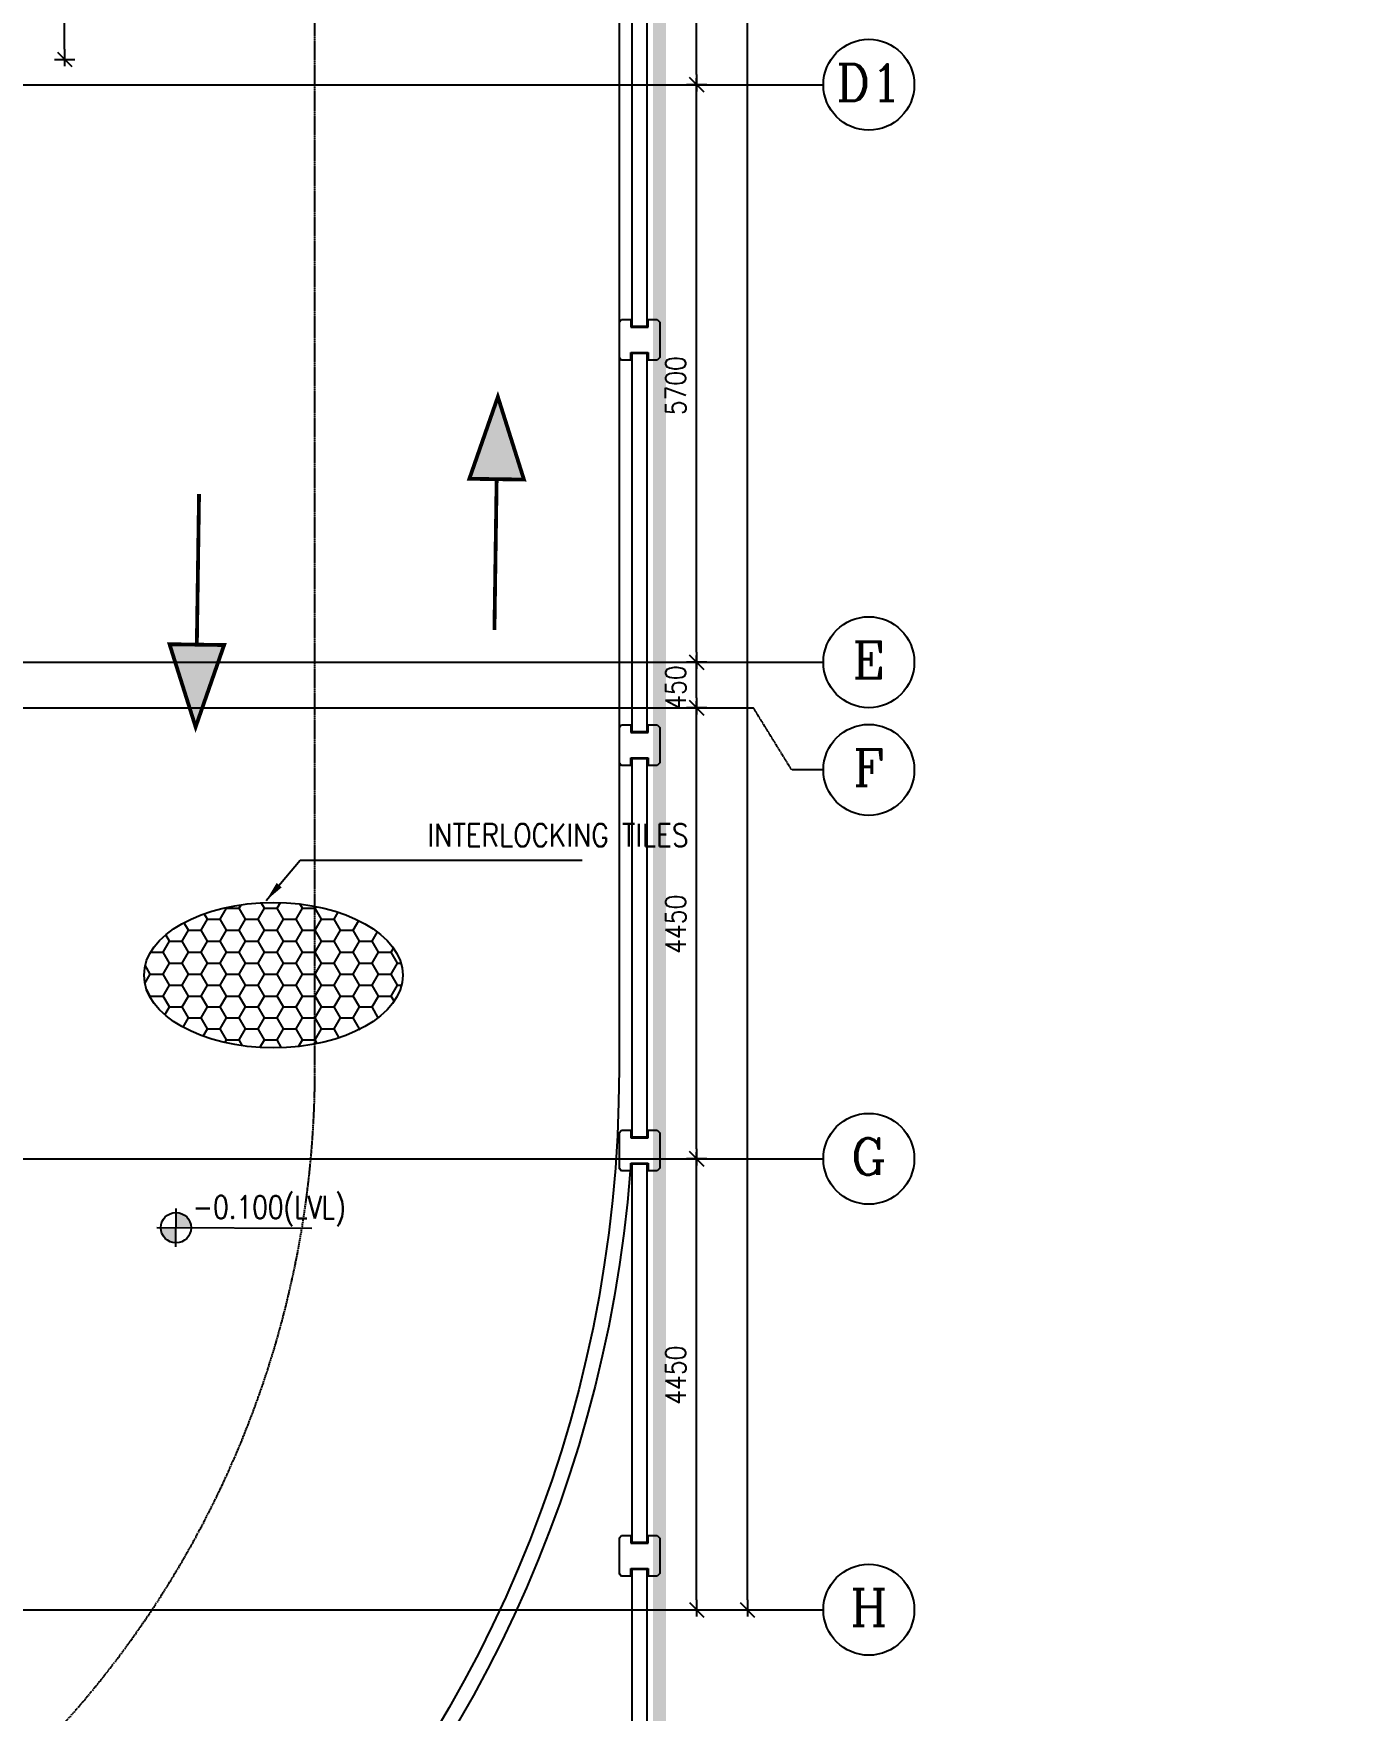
# Model space of a CAD drawing. Header units: metres. Extents: x 841183 to 1048542, y 259326 to 317714.
# Drawn here: x 964523 to 977414, y 279459 to 296006 of the extents above; entities that cross this region are included whole.
import ezdxf
from ezdxf.enums import TextEntityAlignment as Align

# ---------------------------------------------------------------- set-up
doc = ezdxf.new("R2010")
doc.units = ezdxf.units.M
doc.header["$PDMODE"] = 34
for name, pattern in [('CENTER', [2, 1.25, -0.25, 0.25, -0.25]), ('HIDDEN2', [0.1875, 0.125, -0.0625]), ('VILLA AXIS$0$CENTER', [2, 1.25, -0.25, 0.25, -0.25])]:
    doc.linetypes.add(name, pattern=pattern)
for name, color, linetype, transparency in [('A-AXIS DIMENSION', 252, 'Continuous', 0.6), ('A-AXIS MARKER', 253, 'Continuous', 0.6), ('A-AXIS TEXT', 252, 'Continuous', 0.6), ('A-DOOR', 252, 'Continuous', 0.6), ('A-REFLECT DOWN', 252, 'Continuous', 0.6), ('G-PAVEMENT', 252, 'Continuous', 0.6)]:
    doc.layers.add(name, color=color, linetype=linetype, transparency=transparency)
for name, color, linetype in [('A-AXIS LINE', 253, 'Continuous'), ('A-LEVEL', 252, 'Continuous'), ('A-TEXT', 252, 'Continuous'), ('A-WALL-1', 252, 'Continuous'), ('F-PLOT LIMITS - Zoom', 1, 'Continuous'), ('G-LEADER', 252, 'Continuous'), ('G-LVL', 252, 'Continuous'), ('PAMCAD-PROJECTION', 7, 'Continuous'), ('PRE CAST WALL', 252, 'Continuous')]:
    doc.layers.add(name, color=color, linetype=linetype)
doc.styles.add('ISOCP3', font='isocp3.shx')
doc.styles.add('romans', font='romans.shx', dxfattribs={"width": 0.85})
doc.styles.add('VILLA AXIS$0$U SHAPE AXIS$0$AXES$0$COMP', font='complex')
doc.dimstyles.new('DIM-100', dxfattribs={"dimtxt": 200, "dimasz": 100, "dimexe": 50, "dimexo": 75, "dimgap": 50, "dimtad": 1, "dimdec": 0, "dimrnd": 5, "dimzin": 9, "dimdsep": 46, "dimtxsty": 'romans', "dimblk1": 'D-oblique', "dimblk2": 'D-oblique', "dimsah": 1, "dimcen": 100, "dimdle": 100, "dimclrd": 256, "dimclre": 256, "dimclrt": 131, "dimadec": 0, "dimazin": 0, "dimtfac": 1, "dimtdec": 0, "dimtofl": 0, "dimtmove": 2, "dimatfit": 3, "dimldrblk": 'OBLIQUE', "dimfxl": 100, "dimfxlon": 1, "dimtfillclr": 256, "dimtolj": 1, "dimtzin": 0, "dimarcsym": 0})
doc.dimstyles.new('LEADER-100', dxfattribs={"dimtxt": 225, "dimasz": 200, "dimexe": 100, "dimexo": 100, "dimgap": 50, "dimtad": 1, "dimdec": 0, "dimzin": 0, "dimdsep": 46, "dimtxsty": 'ISOCP3', "dimcen": 100, "dimdle": 100, "dimclrd": 256, "dimclre": 256, "dimclrt": 3, "dimadec": 0, "dimazin": 0, "dimtfac": 1, "dimtdec": 0, "dimtofl": 0, "dimtmove": 2, "dimatfit": 3, "dimfxl": 1, "dimtolj": 1, "dimtzin": 0, "dimarcsym": 0})
doc.dimstyles.new('OPENING-100', dxfattribs={"dimscale": 0.8, "dimtxt": 225, "dimasz": 150, "dimexe": 100, "dimexo": 100, "dimgap": 50, "dimtad": 1, "dimdec": 4, "dimrnd": 5, "dimdsep": 46, "dimtxsty": 'romans', "dimblk1": 'OBLIQUE', "dimblk2": 'OBLIQUE', "dimsah": 1, "dimcen": 100, "dimdle": 100, "dimclrd": 256, "dimclre": 256, "dimclrt": 254, "dimadec": 0, "dimazin": 0, "dimtfac": 1, "dimtdec": 4, "dimtofl": 0, "dimtmove": 2, "dimatfit": 3, "dimldrblk": 'OBLIQUE', "dimfxl": 1, "dimtolj": 1, "dimtzin": 0, "dimlwd": -1, "dimlwe": -1, "dimarcsym": 0})

# ---------------------------------------------------------------- blocks, each defined once
blk = doc.blocks.new('arrow')
h = blk.add_hatch(color=252)
h.dxf.hatch_style = 1
h.paths.add_polyline_path([(0, 3066), (-359, 1983), (359, 1983)])
at = {"layer": 'A-AXIS DIMENSION', "color": 252, "const_width": 50}
blk.add_lwpolyline([(359, 1983), (0, 3066), (-359, 1983)], close=True, dxfattribs=at)
blk.add_lwpolyline([(0, 1983), (0, 0)], dxfattribs=at)
blk = doc.blocks.new('COLUMN-C1')
at = {"layer": 'A-WALL-1', "color": 252}
for p, q in [((923039, 204444, -68), (923064, 204469, -68)), ((923039, 204444, -68), (923039, 204094, -68)), ((923064, 204469, -68), (923154, 204469, -68)), ((923154, 204469, -68), (923154, 204394, -68)), ((923154, 204394, -68), (923324, 204394, -68)), ((923324, 204394, -68), (923324, 204469, -68)), ((923324, 204469, -68), (923414, 204469, -68)), ((923414, 204469, -68), (923439, 204444, -68)), ((923439, 204444, -68), (923439, 204094, -68)), ((923064, 204069, -68), (923039, 204094, -68)), ((923039, 204094, -68), (923064, 204069, -68)), ((923154, 204069, -68), (923064, 204069, -68)), ((923154, 204069, -68), (923154, 204144, -68)), ((923154, 204144, -68), (923324, 204144, -68)), ((923324, 204144, -68), (923324, 204069, -68)), ((923414, 204069, -68), (923324, 204069, -68)), ((923439, 204094, -68), (923414, 204069, -68))]:
    blk.add_line(p, q, dxfattribs=at)
blk = doc.blocks.new('A$C56b1935b')
at = {"layer": 'A-WALL-1', "color": 252}
for p, q in [((44376, -26825, 68), (44401, -26800, 68)), ((44401, -26800, 68), (44491, -26800, 68)), ((44491, -26800, 68), (44491, -26875, 68)), ((44661, -26875, 68), (44661, -26800, 68)), ((44661, -26800, 68), (44751, -26800, 68)), ((44751, -26800, 68), (44776, -26825, 68)), ((44376, -26825, 68), (44376, -27175, 68)), ((44491, -26875, 68), (44661, -26875, 68)), ((44776, -26825, 68), (44776, -27175, 68)), ((44491, -27200, 68), (44491, -27125, 68)), ((44491, -27125, 68), (44661, -27125, 68)), ((44661, -27125, 68), (44661, -27200, 68)), ((44401, -27200, 68), (44376, -27175, 68)), ((44376, -27175, 68), (44401, -27200, 68)), ((44491, -27200, 68), (44401, -27200, 68)), ((44751, -27200, 68), (44661, -27200, 68)), ((44776, -27175, 68), (44751, -27200, 68))]:
    blk.add_line(p, q, dxfattribs=at)
at = {"layer": 'PRE CAST WALL', "color": 252}
for p, q in [((44501, -27135, 26), (44501, -30865, 26)), ((44651, -27135, 26), (44501, -27135, 26)), ((44651, -30865, 26), (44651, -27135, 26)), ((44501, -30865, 26), (44651, -30865, 26))]:
    blk.add_line(p, q, dxfattribs=at)
at = {"layer": 'PRE CAST WALL', "color": 252, "elevation": 26}
for points in [[(44501, -15135), (44501, -18865), (44651, -18865), (44651, -15135)], [(44501, -19135), (44501, -22865), (44651, -22865), (44651, -19135)], [(44501, -23135), (44501, -26865), (44651, -26865), (44651, -23135)], [(44501, -31135), (44501, -34865), (44651, -34865), (44651, -31135)]]:
    blk.add_lwpolyline(points, close=True, dxfattribs=at)
at = {"layer": 'PRE CAST WALL', "color": 252}
for p in [(-878663, -223269, 136), (-878663, -227269, 136), (-878663, -235269, 136)]:
    blk.add_blockref('COLUMN-C1', p, dxfattribs=at)
blk = doc.blocks.new('LVL')
at = {"layer": 'A-LEVEL'}
h = blk.add_hatch(color=252, dxfattribs=at)
h.paths.add_polyline_path([(0, 150), (0, 0), (150, 0, 0.414214)])
h.paths.add_polyline_path([(0, 0), (-150, 0, 0.414214), (0, -150)])
for p, q in [((0, -190), (0, 190)), ((-190, 0), (1339, 0))]:
    blk.add_line(p, q, dxfattribs=at)
blk.add_circle((0, 0), 150, dxfattribs=at)
at = {"layer": 'A-LEVEL', "color": 3, "style": 'romans', "width": 0.8}
for tag, p in [('FINISH', (200, 92)), ('CONCRETE', (208, -299))]:
    blk.add_attdef(tag, p, '', height=225, dxfattribs=at)
blk = doc.blocks.new('D-oblique')
for p, q in [((-1, 0), (0.65, 0)), ((-0.71, -0.71), (0.71, 0.71)), ((0, -1), (0, 1))]:
    blk.add_line(p, q)
blk = doc.blocks.new('*D481')
at = {"layer": 'A-AXIS DIMENSION', "lineweight": -2, "transparency": 16777216}
for p, q in [((7165, -275), (7315, -275)), ((7265, -31407), (7265, -375)), ((7166, -31507), (7315, -31507))]:
    blk.add_line(p, q, dxfattribs=at)
at = {"layer": 'Defpoints', "color": 0, "transparency": 16777216}
for p in [(6370, -275, -68), (7265, -275), (6370, -31507, -139)]:
    blk.add_point(p, dxfattribs=at)
at = {"layer": 'A-AXIS DIMENSION', "lineweight": -2, "transparency": 16777216, "xscale": 100, "yscale": 100, "zscale": 100}
for p, rotation in [((7265, -275), 90), ((7265, -31507), 270)]:
    blk.add_blockref('D-oblique', p, dxfattribs=dict(at, rotation=rotation))
at = {"layer": 'A-AXIS DIMENSION', "color": 252, "transparency": 16777216, "insert": (7059, -7803), "char_height": 200, "attachment_point": 5, "rotation": 90, "style": 'romans'}
blk.add_mtext('\\A1;31230', dxfattribs=at)
blk = doc.blocks.new('_OBLIQUE')
at = {"color": 0, "linetype": 'ByBlock'}
blk.add_line((-0.5, -0.5), (0.5, 0.5), dxfattribs=at)
blk = doc.blocks.new('VILLA AXIS$0$U SHAPE AXIS$0$AXES$0$AXIS-MARK')
at = {"layer": 'A-AXIS MARKER'}
blk.add_circle((0, 0.5), 0.5, dxfattribs=at)
at = {"layer": 'A-AXIS TEXT', "color": 8, "style": 'VILLA AXIS$0$U SHAPE AXIS$0$AXES$0$COMP'}
blk.add_attdef('1', text='', height=0.4, dxfattribs=at).set_placement((0, 0.5), align=Align.MIDDLE)
blk = doc.blocks.new('*D485')
at = {"layer": 'A-AXIS DIMENSION', "lineweight": -2, "transparency": 16777216}
for p, q in [((6665, -13327), (6815, -13327)), ((6765, -16359), (6765, -13427)), ((6665, -16459), (6815, -16459))]:
    blk.add_line(p, q, dxfattribs=at)
at = {"layer": 'Defpoints', "color": 0, "transparency": 16777216}
for p in [(360, -13327, -68), (6765, -13327), (359, -16459, 0)]:
    blk.add_point(p, dxfattribs=at)
at = {"layer": 'A-AXIS DIMENSION', "lineweight": -2, "transparency": 16777216, "xscale": 100, "yscale": 100, "zscale": 100}
for p, rotation in [((6765, -13327), 90), ((6765, -16459), 270)]:
    blk.add_blockref('D-oblique', p, dxfattribs=dict(at, rotation=rotation))
at = {"layer": 'A-AXIS DIMENSION', "color": 252, "transparency": 16777216, "insert": (6559, -14561), "char_height": 200, "attachment_point": 5, "rotation": 90, "style": 'romans'}
blk.add_mtext('\\A1;3130', dxfattribs=at)
blk = doc.blocks.new('*D486')
at = {"layer": 'A-AXIS DIMENSION', "lineweight": -2, "transparency": 16777216}
for p, q in [((6665, -16459), (6815, -16459)), ((6765, -22057), (6765, -16559)), ((6665, -22157), (6815, -22157))]:
    blk.add_line(p, q, dxfattribs=at)
at = {"layer": 'Defpoints', "color": 0, "transparency": 16777216}
for p in [(360, -16459, -74), (6765, -16459), (360, -22157, -74)]:
    blk.add_point(p, dxfattribs=at)
at = {"layer": 'A-AXIS DIMENSION', "lineweight": -2, "transparency": 16777216, "xscale": 100, "yscale": 100, "zscale": 100}
for p, rotation in [((6765, -16459), 90), ((6765, -22157), 270)]:
    blk.add_blockref('D-oblique', p, dxfattribs=dict(at, rotation=rotation))
at = {"layer": 'A-AXIS DIMENSION', "color": 252, "transparency": 16777216, "insert": (6559, -19428), "char_height": 200, "attachment_point": 5, "rotation": 90, "style": 'romans'}
blk.add_mtext('\\A1;5700', dxfattribs=at)
blk = doc.blocks.new('*D488')
at = {"layer": 'A-AXIS DIMENSION', "lineweight": -2, "transparency": 16777216}
for p, q in [((6665, -22157), (6815, -22157)), ((6765, -22507), (6765, -22257)), ((6665, -22607), (6815, -22607))]:
    blk.add_line(p, q, dxfattribs=at)
at = {"layer": 'Defpoints', "color": 0, "transparency": 16777216}
for p in [(360, -22157, -68), (6765, -22157), (360, -22607, -4)]:
    blk.add_point(p, dxfattribs=at)
at = {"layer": 'A-AXIS DIMENSION', "lineweight": -2, "transparency": 16777216, "xscale": 100, "yscale": 100, "zscale": 100}
for p, rotation in [((6765, -22157), 90), ((6765, -22607), 270)]:
    blk.add_blockref('D-oblique', p, dxfattribs=dict(at, rotation=rotation))
at = {"layer": 'A-AXIS DIMENSION', "color": 252, "transparency": 16777216, "insert": (6559, -22407), "char_height": 200, "attachment_point": 5, "rotation": 90, "style": 'romans'}
blk.add_mtext('\\A1;450', dxfattribs=at)
blk = doc.blocks.new('*D489')
at = {"layer": 'A-AXIS DIMENSION', "lineweight": -2, "transparency": 16777216}
for p, q in [((6665, -22607), (6815, -22607)), ((6765, -26957), (6765, -22707)), ((6665, -27057), (6815, -27057))]:
    blk.add_line(p, q, dxfattribs=at)
at = {"layer": 'Defpoints', "color": 0, "transparency": 16777216}
for p in [(360, -22607, -68), (6765, -22607), (360, -27057, -6)]:
    blk.add_point(p, dxfattribs=at)
at = {"layer": 'A-AXIS DIMENSION', "lineweight": -2, "transparency": 16777216, "xscale": 100, "yscale": 100, "zscale": 100}
for p, rotation in [((6765, -22607), 90), ((6765, -27057), 270)]:
    blk.add_blockref('D-oblique', p, dxfattribs=dict(at, rotation=rotation))
at = {"layer": 'A-AXIS DIMENSION', "color": 252, "transparency": 16777216, "insert": (6559, -24742), "char_height": 200, "attachment_point": 5, "rotation": 90, "style": 'romans'}
blk.add_mtext('\\A1;4450', dxfattribs=at)
blk = doc.blocks.new('*D490')
at = {"layer": 'A-AXIS DIMENSION', "lineweight": -2, "transparency": 16777216}
for p, q in [((6665, -27057), (6815, -27057)), ((6765, -31407), (6765, -27157)), ((6665, -31507), (6815, -31507))]:
    blk.add_line(p, q, dxfattribs=at)
at = {"layer": 'Defpoints', "color": 0, "transparency": 16777216}
for p in [(360, -27057, -68), (6765, -27057), (360, -31507, -6)]:
    blk.add_point(p, dxfattribs=at)
at = {"layer": 'A-AXIS DIMENSION', "lineweight": -2, "transparency": 16777216, "xscale": 100, "yscale": 100, "zscale": 100}
for p, rotation in [((6765, -27057), 90), ((6765, -31507), 270)]:
    blk.add_blockref('D-oblique', p, dxfattribs=dict(at, rotation=rotation))
at = {"layer": 'A-AXIS DIMENSION', "color": 252, "transparency": 16777216, "insert": (6559, -29192), "char_height": 200, "attachment_point": 5, "rotation": 90, "style": 'romans'}
blk.add_mtext('\\A1;4450', dxfattribs=at)
blk = doc.blocks.new('*D438')
at = {"layer": 'A-AXIS DIMENSION', "lineweight": -2, "transparency": 16777216}
for p, q in [((431, -13077), (581, -13077)), ((531, -16109), (531, -13177)), ((432, -16209), (581, -16209))]:
    blk.add_line(p, q, dxfattribs=at)
at = {"layer": 'Defpoints', "color": 0, "transparency": 16777216}
for p in [(0, -13077, 0), (531, -13077), (0, -16209, -68)]:
    blk.add_point(p, dxfattribs=at)
at = {"layer": 'A-AXIS DIMENSION', "lineweight": -2, "transparency": 16777216, "xscale": 100, "yscale": 100, "zscale": 100}
for p, rotation in [((531, -13077), 90), ((531, -16209), 270)]:
    blk.add_blockref('D-oblique', p, dxfattribs=dict(at, rotation=rotation))
at = {"layer": 'A-AXIS DIMENSION', "color": 252, "transparency": 16777216, "insert": (381, -14643), "char_height": 200, "attachment_point": 5, "rotation": 90, "style": 'romans'}
blk.add_mtext('\\A1;3130', dxfattribs=at)
blk = doc.blocks.new('A$C10b3fa2f')
at = {"layer": 'A-REFLECT DOWN', "color": 252, "linetype": 'CENTER', "ltscale": 10, "elevation": 74}
blk.add_lwpolyline([(-43025, -35550.3), (-6450, -35550.3, 0.1989123), (373.6, -32723.9, 0.1989119), (3200, -25900.3), (3200, 275)], format="xyb", dxfattribs=at)
at = {"layer": 'A-REFLECT DOWN', "color": 252, "elevation": 74}
for points in [[(6200, 99.7), (6200, -25900.3, -0.414213), (-6450, -38550.3), (-43075, -38550.3)], [(6310.9, -26900, -0.3914964), (-6450, -38700.3), (-36104.6, -38700.3)]]:
    blk.add_lwpolyline(points, format="xyb", dxfattribs=at)
at = {"layer": 'F-PLOT LIMITS - Zoom', "color": 252, "linetype": 'HIDDEN2', "ltscale": 2500, "elevation": 74}
blk.add_lwpolyline([(-43400, 300, 100, 75, 0), (6600, 300, 128.5, 128.5, 0), (6600.1, -49700, 128.5, 128.5, 0), (-43400, -49700, 128.5, 128.5, 0)], format="xyseb", close=True, dxfattribs=at)
at = {"layer": 'A-AXIS DIMENSION', "color": 252}
for p, xscale, yscale, zscale, rotation in [((4970.6, -21562.7, 74), -0.7500000000000107, 0.7500000000000107, 0.75, 359.1572420086187), ((2057.1, -20221.1, 74), 0.7500000000000003, 0.7500000000000003, 0.7500000000000003, 179.1567809049541)]:
    blk.add_blockref('arrow', p, dxfattribs=dict(at, xscale=xscale, yscale=yscale, zscale=zscale, rotation=rotation))
blk.add_blockref('A$C56b1935b', (-38175.6, 300, 6), dxfattribs=at)
at = {"layer": 'G-PAVEMENT'}
h = blk.add_hatch(dxfattribs=at)
h.set_pattern_fill('HONEY', color=256, scale=1000, style=0)
h.set_pattern_definition([(0, (149112.64, 134845.49), (187.5, 108.253175), [125, -250]), (120, (149112.64, 134845.49), (-187.5, 108.253175), [125, -250]), (60, (149112.64, 134845.49), (4e-14, 216.50635), [-250, 125])])
edge = h.paths.add_edge_path()
edge.add_ellipse((2790.2, -24969.9), major_axis=(-1276, 0), ratio=0.5625002, start_angle=0, end_angle=360)
at = {"layer": 'A-DOOR'}
blk.add_ellipse((2790.2, -24969.9, 88.3), major_axis=(-1276, 0, 0), ratio=0.5625002, dxfattribs=at)
at = {"layer": 'G-LVL'}
ref = blk.add_blockref('LVL', (1829.6, -27461.6, 74), dxfattribs=dict(at, rotation=359.8667183027063))
ref.add_attrib('FINISH', '-0.100(LVL)', (1995.1, -27369.6, 74), dxfattribs={"layer": '0', "height": 225, "rotation": 359.86672, "style": 'romans', "width": 0.8})
at = {"layer": 'A-TEXT', "insert": (6885.4, -23475.2, 107.4), "char_height": 225, "width": 3972.951, "attachment_point": 3, "rotation": 359.99988, "style": 'romans'}
blk.add_mtext('INTERLOCKING TILES', dxfattribs=at)
at = {"layer": 'G-LEADER'}
blk.add_leader([(2718, -24234, 107.4), (3055.8, -23836.4, 107.4), (5834.6, -23836.4, 107.4)], dimstyle='LEADER-100', dxfattribs=at)
blk = doc.blocks.new('A$Cef9c9996')
at = {"layer": 'A-AXIS LINE', "linetype": 'VILLA AXIS$0$CENTER', "ltscale": 4}
for p, q in [((-40765.74437, -16458.63359, -113.58086), (8014.64756, -16458.63359, 0.00009)), ((-40765.74437, -22156.6906, -113.58086), (8014.64756, -22156.6906, 0.00009)), ((-38578.32716, -22606.69025, -107.74614), (7325.10573, -22606.69025, 0.00007)), ((-38578.32716, -27056.6906, -107.83912), (8014.64756, -27056.6906, 0.00007)), ((-38578.32716, -31506.6906, -107.83911), (8014.64756, -31506.6906, 0.00008))]:
    blk.add_line(p, q, dxfattribs=at)
at = {"layer": 'A-AXIS LINE', "linetype": 'VILLA AXIS$0$CENTER', "ltscale": 4, "elevation": 0.06096}
blk.add_lwpolyline([(8014.64756, -23219.13599), (7702.61351, -23219.13599), (7325.10573, -22606.69025)], dxfattribs=at)
at = {"layer": 'A-AXIS TEXT'}
ref = blk.add_blockref('VILLA AXIS$0$U SHAPE AXIS$0$AXES$0$AXIS-MARK', (8463.18363, -16907.16965, 0.00009), dxfattribs=dict(at, xscale=897.0721255241026, yscale=897.0721255241026, zscale=897.0721255241026))
ref.add_attrib('1', 'D1', dxfattribs={"height": 360, "style": 'VILLA AXIS$0$U SHAPE AXIS$0$AXES$0$COMP'}).set_placement((8463.18363, -16436.57136, 0.00009), align=Align.MIDDLE)
ref = blk.add_blockref('VILLA AXIS$0$U SHAPE AXIS$0$AXES$0$AXIS-MARK', (8463.18363, -22605.22667, 0.00009), dxfattribs=dict(at, xscale=897.0721255241026, yscale=897.0721255241026, zscale=897.0721255241026))
ref.add_attrib('1', 'E', dxfattribs={"height": 360, "style": 'VILLA AXIS$0$U SHAPE AXIS$0$AXES$0$COMP'}).set_placement((8463.18363, -22134.62837, 0.00009), align=Align.MIDDLE)
ref = blk.add_blockref('VILLA AXIS$0$U SHAPE AXIS$0$AXES$0$AXIS-MARK', (8463.18363, -23667.67205, 0.06096), dxfattribs=dict(at, xscale=897.0721255241026, yscale=897.0721255241026, zscale=897.0721255241026))
ref.add_attrib('1', 'F', dxfattribs={"height": 360, "style": 'VILLA AXIS$0$U SHAPE AXIS$0$AXES$0$COMP'}).set_placement((8463.18363, -23197.07376, 0.06096), align=Align.MIDDLE)
ref = blk.add_blockref('VILLA AXIS$0$U SHAPE AXIS$0$AXES$0$AXIS-MARK', (8463.18363, -27505.22667, 0.00007), dxfattribs=dict(at, xscale=897.0721255241026, yscale=897.0721255241026, zscale=897.0721255241026))
ref.add_attrib('1', 'G', dxfattribs={"height": 360, "style": 'VILLA AXIS$0$U SHAPE AXIS$0$AXES$0$COMP'}).set_placement((8463.18363, -27034.62837, 0.00007), align=Align.MIDDLE)
ref = blk.add_blockref('VILLA AXIS$0$U SHAPE AXIS$0$AXES$0$AXIS-MARK', (8463.18363, -31955.22667, 0.00008), dxfattribs=dict(at, xscale=897.0721255241026, yscale=897.0721255241026, zscale=897.0721255241026))
ref.add_attrib('1', 'H', dxfattribs={"height": 360, "style": 'VILLA AXIS$0$U SHAPE AXIS$0$AXES$0$COMP'}).set_placement((8463.18363, -31484.62837, 0.00008), align=Align.MIDDLE)
at = {"layer": 'A-AXIS DIMENSION'}
for base, p1, p2, picture, middle in [((7264.64756, -274.99875, 113.58101), (6369.85691, -31506.6906, -25.61626), (6369.67017, -274.99875, 45.52783), '*D481', (7059.20467, -7802.80283, 113.58101)), ((6764.64756, -13326.69043, 0.00007), (359.4611, -16458.63359, 0.00009), (359.80359, -13326.69043, -68.05312), '*D485', (6559.20467, -14560.95702, 0.00007)), ((6764.64756, -16458.63359, 68.05339), (359.81837, -22156.6906, -5.63023), (359.81837, -16458.63359, -5.63023), '*D486', (6559.20467, -19428.3895, 68.05339)), ((6764.64756, -22156.6906, 0.00009), (359.63218, -22606.69025, -3.88263), (359.80359, -22156.6906, -68.05309), '*D488', (6559.20467, -22407.35497, 0.00009)), ((6764.64756, -22606.69025, 0.00009), (359.63677, -27056.6906, -5.63072), (359.80359, -22606.69025, -68.05309), '*D489', (6559.20467, -24742.26644, 0.00009)), ((6764.64756, -27056.6906, 0.00009), (359.63677, -31506.69096, -5.63072), (359.80359, -27056.6906, -68.05309), '*D490', (6559.20467, -29192.2668, 0.00009))]:
    dim = blk.add_linear_dim(base=base, p1=p1, p2=p2, angle=90, dimstyle='DIM-100', override={"dimclrt": 252}, dxfattribs=at)
    dim.commit()
    dim.dimension.update_dxf_attribs({"geometry": picture, "text_midpoint": middle, "dimtype": 160})
dim = blk.add_linear_dim(base=(531.17284, -13076.69638, 47.92296), p1=(-0.03281, -16208.63359, -20.13038), p2=(-0.02647, -13076.69638, 47.92292), angle=90, dimstyle='DIM-100', override={"dimclrt": 252}, dxfattribs=at)
dim.commit()
dim.dimension.update_dxf_attribs({"geometry": '*D438', "text_midpoint": (381.17284, -14642.66498, 47.92296)})

msp = doc.modelspace()

# ---------------------------------------------------------------- block references
at = {"layer": 'PAMCAD-PROJECTION', "color": 6}
msp.add_blockref('A$Cef9c9996', (964298.7, 311958.9, -97.8), dxfattribs=at)

# ---------------------------------------------------------------- next in the draw order: block references
at = {"color": 2}
msp.add_blockref('A$C10b3fa2f', (964098.7, 311683.9, -103.7), dxfattribs=at)

doc.saveas('drawing.dxf')
